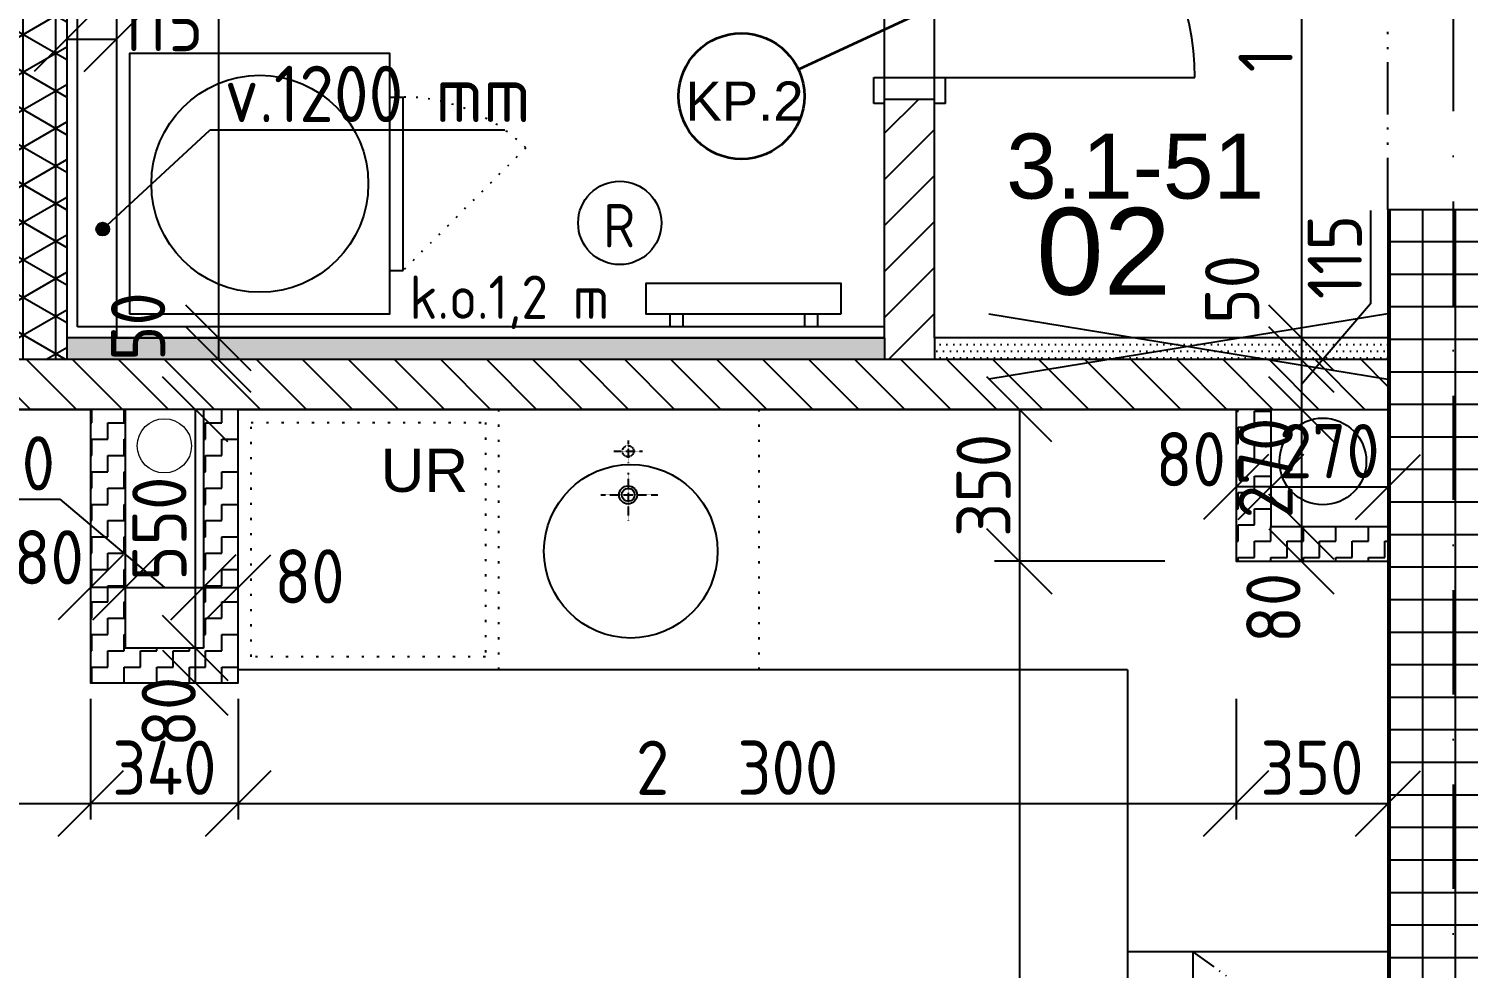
# Model space of a CAD drawing. Extents: x 4511820 to 5180432, y -1526536 to -944957.
# Drawn here: x 5024188 to 5027506, y -1166047 to -1163882 of the extents above; entities that cross this region are included whole.
import ezdxf

# ---------------------------------------------------------------- set-up
doc = ezdxf.new("R2010")
doc.units = 0
doc.header["$MEASUREMENT"] = 0
for name, pattern in [('ACAD_ISO07W100', [3.5, 0.5, -3]), ('ACAD_ISO12W100', [22, 12, -3, 0.5, -3, 0.5, -3]), ('BODKOCIARKOVANA_3', [5.6, 3, -1.3, 0, -1.3]), ('DASHED', [0.75, 0.5, -0.25])]:
    doc.linetypes.add(name, pattern=pattern)
doc.layers.get('0').update_dxf_attribs({"linetype": 'CONTINUOUS'})
doc.layers.get('Defpoints').update_dxf_attribs({"color": 61, "linetype": 'CONTINUOUS'})
for name, color, linetype in [('DVERE', 45, 'CONTINUOUS'), ('KÓTY', 4, 'CONTINUOUS'), ('MÚRY', 1, 'CONTINUOUS'), ('osi', 253, 'CONTINUOUS'), ('Plochy', 41, 'CONTINUOUS'), ('POPIS', 7, 'CONTINUOUS'), ('TENKÁ', 7, 'CONTINUOUS'), ('Z-Kúrenie', 101, 'CONTINUOUS'), ('ZARIADENIE1', 145, 'CONTINUOUS'), ('zz-vetr', 52, 'CONTINUOUS'), ('ŠRAFY', 82, 'CONTINUOUS')]:
    doc.layers.add(name, color=color, linetype=linetype)
doc.layers.add('preklady', color=74, linetype='CONTINUOUS', lineweight=35)
doc.layers.add('zz-kanal-splaskova', color=37, linetype='CONTINUOUS', lineweight=18)
doc.styles.add('ARIAL', font='arial.ttf')
doc.styles.add('STYLE1', font='isocp.shx')
doc.dimstyles.new('STANDARD-50', dxfattribs={"dimtxt": 125, "dimasz": 150, "dimexe": 10, "dimexo": 200, "dimgap": 20, "dimtad": 1, "dimdsep": 46, "dimlunit": 6, "dimtxsty": 'STYLE1', "dimblk1": 'OBLIQUE', "dimblk2": 'OBLIQUE', "dimsah": 1, "dimcen": 2.5, "dimse1": 1, "dimse2": 1, "dimadec": 0, "dimazin": 0, "dimtfac": 1, "dimtmove": 1, "dimatfit": 3, "dimldrblk": 'OBLIQUE', "dimfxl": 1, "dimtolj": 1, "dimtzin": 0, "dimarcsym": 0})

# ---------------------------------------------------------------- blocks, each defined once
blk = doc.blocks.new('pračka')
at = {"layer": 'ZARIADENIE1', "color": 8, "linetype": 'ACAD_ISO07W100', "ltscale": 8}
blk.add_line((4536136.9, -1117296.3), (4536419.7, -1117579.2), dxfattribs=at)
at = {"layer": 'ZARIADENIE1', "color": 8}
for p, q in [((4536419.7, -1117579.2), (4536019.7, -1117579.2)), ((4536019.7, -1117609.2), (4536019.7, -1117579.2)), ((4536419.7, -1117609.2), (4536419.7, -1117579.2))]:
    blk.add_line(p, q, dxfattribs=at)
blk.add_lwpolyline([(4536519.7, -1118209.2), (4536519.7, -1117609.2), (4535919.7, -1117609.2), (4535919.7, -1118209.2)], close=True, dxfattribs=at)
blk.add_circle((4536219.7, -1117909.2), 250, dxfattribs=at)
at = {"layer": 'ZARIADENIE1', "color": 8, "linetype": 'ACAD_ISO07W100', "ltscale": 8}
blk.add_arc((4536419.7, -1117579.2), 400, 135, 180, dxfattribs=at)
blk = doc.blocks.new('_OBLIQUE')
at = {"color": 0, "linetype": 'ByBlock'}
blk.add_line((-0.5, -0.5), (0.5, 0.5), dxfattribs=at)
blk = doc.blocks.new('*D18944')
at = {"layer": 'Defpoints', "color": 0}
for p in [(5024331, -1165389.2), (5024671, -1165389.2), (5024331, -1165667.5)]:
    blk.add_point(p, dxfattribs=at)
at = {"layer": 'KÓTY', "color": 0, "lineweight": -2}
blk.add_line((5024671, -1165667.5), (5024331, -1165667.5), dxfattribs=at)
at = {"layer": 'KÓTY', "color": 0, "linetype": 'ByBlock', "lineweight": -2, "xscale": 150, "yscale": 150, "zscale": 150, "rotation": 180}
blk.add_blockref('_OBLIQUE', (5024331, -1165667.5), dxfattribs=at)
at = {"layer": 'KÓTY', "color": 0, "linetype": 'ByBlock', "lineweight": -2, "xscale": 150, "yscale": 150, "zscale": 150}
blk.add_blockref('_OBLIQUE', (5024671, -1165667.5), dxfattribs=at)
at = {"layer": 'KÓTY', "color": 0, "insert": (5024501, -1165585), "char_height": 125, "attachment_point": 5, "style": 'STYLE1'}
blk.add_mtext('\\A1;340', dxfattribs=at)
blk = doc.blocks.new('*D18945')
at = {"layer": 'Defpoints', "color": 0}
for p in [(5024671, -1164759.2), (5026971, -1164759.2), (5026971, -1165667.5)]:
    blk.add_point(p, dxfattribs=at)
at = {"layer": 'KÓTY', "color": 0, "lineweight": -2}
blk.add_line((5024671, -1165667.5), (5026971, -1165667.5), dxfattribs=at)
at = {"layer": 'KÓTY', "color": 0, "linetype": 'ByBlock', "lineweight": -2, "xscale": 150, "yscale": 150, "zscale": 150, "rotation": 180}
blk.add_blockref('_OBLIQUE', (5024671, -1165667.5), dxfattribs=at)
at = {"layer": 'KÓTY', "color": 0, "linetype": 'ByBlock', "lineweight": -2, "xscale": 150, "yscale": 150, "zscale": 150}
blk.add_blockref('_OBLIQUE', (5026971, -1165667.5), dxfattribs=at)
at = {"layer": 'KÓTY', "color": 0, "insert": (5025821, -1165585), "char_height": 125, "attachment_point": 5, "style": 'STYLE1'}
blk.add_mtext('\\A1;2ﾠ300', dxfattribs=at)
blk = doc.blocks.new('*D18946')
at = {"layer": 'Defpoints', "color": 0}
for p in [(5022101, -1164759.2), (5024331, -1164759.2), (5024331, -1165667.5)]:
    blk.add_point(p, dxfattribs=at)
at = {"layer": 'KÓTY', "color": 0, "lineweight": -2}
blk.add_line((5022101, -1165667.5), (5024331, -1165667.5), dxfattribs=at)
at = {"layer": 'KÓTY', "color": 0, "linetype": 'ByBlock', "lineweight": -2, "xscale": 150, "yscale": 150, "zscale": 150, "rotation": 180}
blk.add_blockref('_OBLIQUE', (5022101, -1165667.5), dxfattribs=at)
at = {"layer": 'KÓTY', "color": 0, "linetype": 'ByBlock', "lineweight": -2, "xscale": 150, "yscale": 150, "zscale": 150}
blk.add_blockref('_OBLIQUE', (5024331, -1165667.5), dxfattribs=at)
at = {"layer": 'KÓTY', "color": 0, "insert": (5023039, -1165577.5), "char_height": 125, "attachment_point": 5, "style": 'STYLE1'}
blk.add_mtext('\\A1;2ﾠ230', dxfattribs=at)
blk = doc.blocks.new('*D18988')
at = {"layer": 'Defpoints', "color": 0}
for p in [(5024676, -1162344.2), (5024625.5, -1164594.2), (5024625.5, -1164594.2)]:
    blk.add_point(p, dxfattribs=at)
at = {"layer": 'KÓTY', "color": 0, "lineweight": -2}
blk.add_line((5024625.5, -1162344.2), (5024625.5, -1164594.2), dxfattribs=at)
at = {"layer": 'KÓTY', "color": 0, "linetype": 'ByBlock', "lineweight": -2, "xscale": 150, "yscale": 150, "zscale": 150}
for p, rotation in [((5024625.5, -1162344.2), 90), ((5024625.5, -1164594.2), 270)]:
    blk.add_blockref('_OBLIQUE', p, dxfattribs=dict(at, rotation=rotation))
at = {"layer": 'KÓTY', "color": 0, "insert": (5024543, -1163469.2), "char_height": 125, "attachment_point": 5, "rotation": 90, "style": 'STYLE1'}
blk.add_mtext('\\A1;2ﾠ250', dxfattribs=at)
blk = doc.blocks.new('*D18989')
at = {"layer": 'Defpoints', "color": 0}
for p in [(5024625.5, -1164594.2), (5024625.5, -1164644.2), (5024625.5, -1164644.2)]:
    blk.add_point(p, dxfattribs=at)
at = {"layer": 'KÓTY', "color": 0, "lineweight": -2}
blk.add_line((5024625.5, -1164594.2), (5024625.5, -1164644.2), dxfattribs=at)
at = {"layer": 'KÓTY', "color": 0, "linetype": 'ByBlock', "lineweight": -2, "xscale": 150, "yscale": 150, "zscale": 150}
for p, rotation in [((5024625.5, -1164594.2), 90), ((5024625.5, -1164644.2), 270)]:
    blk.add_blockref('_OBLIQUE', p, dxfattribs=dict(at, rotation=rotation))
at = {"layer": 'KÓTY', "color": 0, "insert": (5024440.5, -1164568.4), "char_height": 125, "attachment_point": 5, "rotation": 90, "style": 'STYLE1'}
blk.add_mtext('\\A1;50', dxfattribs=at)
blk = doc.blocks.new('*D18991')
at = {"layer": 'Defpoints', "color": 0}
for p in [(5024331, -1164759.2), (5023665, -1165389.2), (5024331, -1165389.2)]:
    blk.add_point(p, dxfattribs=at)
at = {"layer": 'KÓTY', "color": 0, "lineweight": -2}
blk.add_line((5023665, -1164759.2), (5023665, -1165389.2), dxfattribs=at)
at = {"layer": 'KÓTY', "color": 0, "linetype": 'ByBlock', "lineweight": -2, "xscale": 150, "yscale": 150, "zscale": 150}
for p, rotation in [((5023665, -1164759.2), 90), ((5023665, -1165389.2), 270)]:
    blk.add_blockref('_OBLIQUE', p, dxfattribs=dict(at, rotation=rotation))
at = {"layer": 'KÓTY', "color": 0, "insert": (5023582.5, -1165074.2), "char_height": 125, "attachment_point": 5, "rotation": 90, "style": 'STYLE1'}
blk.add_mtext('\\A1;630', dxfattribs=at)
blk = doc.blocks.new('*D18992')
at = {"layer": 'Defpoints', "color": 0}
for p in [(5024331, -1165389.2), (5023665, -1169034.2), (5024246, -1169034.2)]:
    blk.add_point(p, dxfattribs=at)
at = {"layer": 'KÓTY', "color": 0, "lineweight": -2}
blk.add_line((5023665, -1165389.2), (5023665, -1169034.2), dxfattribs=at)
at = {"layer": 'KÓTY', "color": 0, "linetype": 'ByBlock', "lineweight": -2, "xscale": 150, "yscale": 150, "zscale": 150}
for p, rotation in [((5023665, -1165389.2), 90), ((5023665, -1169034.2), 270)]:
    blk.add_blockref('_OBLIQUE', p, dxfattribs=dict(at, rotation=rotation))
at = {"layer": 'KÓTY', "color": 0, "insert": (5023561.5, -1167435), "char_height": 125, "attachment_point": 5, "rotation": 90, "style": 'STYLE1'}
blk.add_mtext('\\A1;3ﾠ645', dxfattribs=at)
blk = doc.blocks.new('*D18994')
at = {"layer": 'Defpoints', "color": 0}
for p in [(5024411, -1164759.2), (5024591, -1164759.2), (5024591, -1165169.5)]:
    blk.add_point(p, dxfattribs=at)
at = {"layer": 'KÓTY', "color": 0, "lineweight": -2}
for p, q in [((5024019.9, -1164966), (5024260, -1164966)), ((5024260, -1164966), (5024501, -1165169.5)), ((5024411, -1165169.5), (5024591, -1165169.5))]:
    blk.add_line(p, q, dxfattribs=at)
at = {"layer": 'KÓTY', "color": 0, "linetype": 'ByBlock', "lineweight": -2, "xscale": 150, "yscale": 150, "zscale": 150, "rotation": 180}
blk.add_blockref('_OBLIQUE', (5024411, -1165169.5), dxfattribs=at)
at = {"layer": 'KÓTY', "color": 0, "linetype": 'ByBlock', "lineweight": -2, "xscale": 150, "yscale": 150, "zscale": 150}
blk.add_blockref('_OBLIQUE', (5024591, -1165169.5), dxfattribs=at)
at = {"layer": 'KÓTY', "color": 0, "insert": (5024140, -1164883.5), "char_height": 125, "attachment_point": 5, "style": 'STYLE1'}
blk.add_mtext('\\A1;180', dxfattribs=at)
blk = doc.blocks.new('*D18995')
at = {"layer": 'Defpoints', "color": 0}
for p in [(5024331, -1165169.5), (5024331, -1165169.5), (5024411, -1165169.5)]:
    blk.add_point(p, dxfattribs=at)
at = {"layer": 'KÓTY', "color": 0, "lineweight": -2}
blk.add_line((5024411, -1165169.5), (5024331, -1165169.5), dxfattribs=at)
at = {"layer": 'KÓTY', "color": 0, "linetype": 'ByBlock', "lineweight": -2, "xscale": 150, "yscale": 150, "zscale": 150, "rotation": 180}
blk.add_blockref('_OBLIQUE', (5024331, -1165169.5), dxfattribs=at)
at = {"layer": 'KÓTY', "color": 0, "linetype": 'ByBlock', "lineweight": -2, "xscale": 150, "yscale": 150, "zscale": 150}
blk.add_blockref('_OBLIQUE', (5024411, -1165169.5), dxfattribs=at)
at = {"layer": 'KÓTY', "color": 0, "insert": (5024234.5, -1165100), "char_height": 125, "attachment_point": 5, "style": 'STYLE1'}
blk.add_mtext('\\A1;80', dxfattribs=at)
blk = doc.blocks.new('*D18996')
at = {"layer": 'Defpoints', "color": 0}
for p in [(5024591, -1165169.5), (5024671, -1165169.5), (5024671, -1165169.5)]:
    blk.add_point(p, dxfattribs=at)
at = {"layer": 'KÓTY', "color": 0, "lineweight": -2}
blk.add_line((5024591, -1165169.5), (5024671, -1165169.5), dxfattribs=at)
at = {"layer": 'KÓTY', "color": 0, "linetype": 'ByBlock', "lineweight": -2, "xscale": 150, "yscale": 150, "zscale": 150, "rotation": 180}
blk.add_blockref('_OBLIQUE', (5024591, -1165169.5), dxfattribs=at)
at = {"layer": 'KÓTY', "color": 0, "linetype": 'ByBlock', "lineweight": -2, "xscale": 150, "yscale": 150, "zscale": 150}
blk.add_blockref('_OBLIQUE', (5024671, -1165169.5), dxfattribs=at)
at = {"layer": 'KÓTY', "color": 0, "insert": (5024835.5, -1165144), "char_height": 125, "attachment_point": 5, "style": 'STYLE1'}
blk.add_mtext('\\A1;80', dxfattribs=at)
blk = doc.blocks.new('*D18997')
at = {"layer": 'Defpoints', "color": 0}
for p in [(5024591, -1164759.2), (5024572, -1165309.2), (5024591, -1165309.2)]:
    blk.add_point(p, dxfattribs=at)
at = {"layer": 'KÓTY', "color": 0, "lineweight": -2}
blk.add_line((5024572, -1164759.2), (5024572, -1165309.2), dxfattribs=at)
at = {"layer": 'KÓTY', "color": 0, "linetype": 'ByBlock', "lineweight": -2, "xscale": 150, "yscale": 150, "zscale": 150}
for p, rotation in [((5024572, -1164759.2), 90), ((5024572, -1165309.2), 270)]:
    blk.add_blockref('_OBLIQUE', p, dxfattribs=dict(at, rotation=rotation))
at = {"layer": 'KÓTY', "color": 0, "insert": (5024489.5, -1165034.2), "char_height": 125, "attachment_point": 5, "rotation": 90, "style": 'STYLE1'}
blk.add_mtext('\\A1;550', dxfattribs=at)
blk = doc.blocks.new('*D18998')
at = {"layer": 'Defpoints', "color": 0}
for p in [(5024572, -1165309.2), (5024572, -1165389.2), (5024572, -1165389.2)]:
    blk.add_point(p, dxfattribs=at)
at = {"layer": 'KÓTY', "color": 0, "lineweight": -2}
blk.add_line((5024572, -1165309.2), (5024572, -1165389.2), dxfattribs=at)
at = {"layer": 'KÓTY', "color": 0, "linetype": 'ByBlock', "lineweight": -2, "xscale": 150, "yscale": 150, "zscale": 150}
for p, rotation in [((5024572, -1165309.2), 90), ((5024572, -1165389.2), 270)]:
    blk.add_blockref('_OBLIQUE', p, dxfattribs=dict(at, rotation=rotation))
at = {"layer": 'KÓTY', "color": 0, "insert": (5024511, -1165456), "char_height": 125, "attachment_point": 5, "rotation": 90, "style": 'STYLE1'}
blk.add_mtext('\\A1;80', dxfattribs=at)
blk = doc.blocks.new('*D19010')
at = {"layer": 'Defpoints', "color": 0}
for p in [(5027121.5, -1162914.2), (5027121.5, -1164594.2), (5027121.5, -1164594.2)]:
    blk.add_point(p, dxfattribs=at)
at = {"layer": 'KÓTY', "color": 0, "lineweight": -2}
blk.add_line((5027121.5, -1162914.2), (5027121.5, -1164594.2), dxfattribs=at)
at = {"layer": 'KÓTY', "color": 0, "linetype": 'ByBlock', "lineweight": -2, "xscale": 150, "yscale": 150, "zscale": 150}
for p, rotation in [((5027121.5, -1162914.2), 90), ((5027121.5, -1164594.2), 270)]:
    blk.add_blockref('_OBLIQUE', p, dxfattribs=dict(at, rotation=rotation))
at = {"layer": 'KÓTY', "color": 0, "insert": (5027039, -1163754.2), "char_height": 125, "attachment_point": 5, "rotation": 90, "style": 'STYLE1'}
blk.add_mtext('\\A1;1ﾠ680', dxfattribs=at)
blk = doc.blocks.new('*D19011')
at = {"layer": 'Defpoints', "color": 0}
for p in [(5027121.5, -1164594.2), (5027121.5, -1164644.2), (5027121.5, -1164644.2)]:
    blk.add_point(p, dxfattribs=at)
at = {"layer": 'KÓTY', "color": 0, "lineweight": -2}
blk.add_line((5027121.5, -1164594.2), (5027121.5, -1164644.2), dxfattribs=at)
at = {"layer": 'KÓTY', "color": 0, "linetype": 'ByBlock', "lineweight": -2, "xscale": 150, "yscale": 150, "zscale": 150}
for p, rotation in [((5027121.5, -1164594.2), 90), ((5027121.5, -1164644.2), 270)]:
    blk.add_blockref('_OBLIQUE', p, dxfattribs=dict(at, rotation=rotation))
at = {"layer": 'KÓTY', "color": 0, "insert": (5026962, -1164482.5), "char_height": 125, "attachment_point": 5, "rotation": 90, "style": 'STYLE1'}
blk.add_mtext('\\A1;50', dxfattribs=at)
blk = doc.blocks.new('*D19012')
at = {"layer": 'Defpoints', "color": 0}
for p in [(5027121.5, -1164644.2), (5027121.5, -1164759.2), (5027121.5, -1164759.2)]:
    blk.add_point(p, dxfattribs=at)
at = {"layer": 'KÓTY', "color": 0, "lineweight": -2}
for p, q in [((5027281, -1164300.5), (5027281, -1164515.5)), ((5027281, -1164515.5), (5027121.5, -1164701.7)), ((5027121.5, -1164644.2), (5027121.5, -1164759.2))]:
    blk.add_line(p, q, dxfattribs=at)
at = {"layer": 'KÓTY', "color": 0, "linetype": 'ByBlock', "lineweight": -2, "xscale": 150, "yscale": 150, "zscale": 150}
for p, rotation in [((5027121.5, -1164644.2), 90), ((5027121.5, -1164759.2), 270)]:
    blk.add_blockref('_OBLIQUE', p, dxfattribs=dict(at, rotation=rotation))
at = {"layer": 'KÓTY', "color": 0, "insert": (5027198.5, -1164408), "char_height": 125, "attachment_point": 5, "rotation": 90, "style": 'STYLE1'}
blk.add_mtext('\\A1;115', dxfattribs=at)
blk = doc.blocks.new('*D19053')
at = {"layer": 'Defpoints', "color": 0}
for p in [(5024276, -1163905.7), (5024391, -1163905.7), (5024391, -1163905.7)]:
    blk.add_point(p, dxfattribs=at)
at = {"layer": 'KÓTY', "color": 0, "lineweight": -2}
blk.add_line((5024276, -1163905.7), (5024391, -1163905.7), dxfattribs=at)
at = {"layer": 'KÓTY', "color": 0, "linetype": 'ByBlock', "lineweight": -2, "xscale": 150, "yscale": 150, "zscale": 150, "rotation": 180}
blk.add_blockref('_OBLIQUE', (5024276, -1163905.7), dxfattribs=at)
at = {"layer": 'KÓTY', "color": 0, "linetype": 'ByBlock', "lineweight": -2, "xscale": 150, "yscale": 150, "zscale": 150}
blk.add_blockref('_OBLIQUE', (5024391, -1163905.7), dxfattribs=at)
at = {"layer": 'KÓTY', "color": 0, "insert": (5024493.5, -1163871), "char_height": 125, "attachment_point": 5, "style": 'STYLE1'}
blk.add_mtext('\\A1;115', dxfattribs=at)
blk = doc.blocks.new('*D24077')
at = {"layer": 'Defpoints', "color": 0}
for p in [(5026971, -1165109.2), (5027321, -1165109.2), (5027321, -1165667.5)]:
    blk.add_point(p, dxfattribs=at)
at = {"layer": 'KÓTY', "color": 0, "lineweight": -2}
blk.add_line((5026971, -1165667.5), (5027321, -1165667.5), dxfattribs=at)
at = {"layer": 'KÓTY', "color": 0, "linetype": 'ByBlock', "lineweight": -2, "xscale": 150, "yscale": 150, "zscale": 150, "rotation": 180}
blk.add_blockref('_OBLIQUE', (5026971, -1165667.5), dxfattribs=at)
at = {"layer": 'KÓTY', "color": 0, "linetype": 'ByBlock', "lineweight": -2, "xscale": 150, "yscale": 150, "zscale": 150}
blk.add_blockref('_OBLIQUE', (5027321, -1165667.5), dxfattribs=at)
at = {"layer": 'KÓTY', "color": 0, "insert": (5027146, -1165585), "char_height": 125, "attachment_point": 5, "style": 'STYLE1'}
blk.add_mtext('\\A1;350', dxfattribs=at)
blk = doc.blocks.new('*D24078')
at = {"layer": 'Defpoints', "color": 0}
for p in [(5026971, -1164759.2), (5026471.5, -1165109.2), (5026971, -1165109.2)]:
    blk.add_point(p, dxfattribs=at)
at = {"layer": 'KÓTY', "color": 0, "lineweight": -2}
blk.add_line((5026471.5, -1164759.2), (5026471.5, -1165109.2), dxfattribs=at)
at = {"layer": 'KÓTY', "color": 0, "linetype": 'ByBlock', "lineweight": -2, "xscale": 150, "yscale": 150, "zscale": 150}
for p, rotation in [((5026471.5, -1164759.2), 90), ((5026471.5, -1165109.2), 270)]:
    blk.add_blockref('_OBLIQUE', p, dxfattribs=dict(at, rotation=rotation))
at = {"layer": 'KÓTY', "color": 0, "insert": (5026389, -1164934.2), "char_height": 125, "attachment_point": 5, "rotation": 90, "style": 'STYLE1'}
blk.add_mtext('\\A1;350', dxfattribs=at)
blk = doc.blocks.new('*D24079')
at = {"layer": 'Defpoints', "color": 0}
for p in [(5026971, -1165109.2), (5026471.5, -1169034.2), (5026971, -1169034.2)]:
    blk.add_point(p, dxfattribs=at)
at = {"layer": 'KÓTY', "color": 0, "lineweight": -2}
blk.add_line((5026471.5, -1165109.2), (5026471.5, -1169034.2), dxfattribs=at)
at = {"layer": 'KÓTY', "color": 0, "linetype": 'ByBlock', "lineweight": -2, "xscale": 150, "yscale": 150, "zscale": 150}
for p, rotation in [((5026471.5, -1165109.2), 90), ((5026471.5, -1169034.2), 270)]:
    blk.add_blockref('_OBLIQUE', p, dxfattribs=dict(at, rotation=rotation))
at = {"layer": 'KÓTY', "color": 0, "insert": (5026389, -1167071.7), "char_height": 125, "attachment_point": 5, "rotation": 90, "style": 'STYLE1'}
blk.add_mtext('\\A1;3ﾠ925', dxfattribs=at)
blk = doc.blocks.new('*D24080')
at = {"layer": 'Defpoints', "color": 0}
for p in [(5027121.5, -1164759.2), (5027121.5, -1165029.2), (5027121.5, -1165029.2)]:
    blk.add_point(p, dxfattribs=at)
at = {"layer": 'KÓTY', "color": 0, "lineweight": -2}
blk.add_line((5027121.5, -1164759.2), (5027121.5, -1165029.2), dxfattribs=at)
at = {"layer": 'KÓTY', "color": 0, "linetype": 'ByBlock', "lineweight": -2, "xscale": 150, "yscale": 150, "zscale": 150}
for p, rotation in [((5027121.5, -1164759.2), 90), ((5027121.5, -1165029.2), 270)]:
    blk.add_blockref('_OBLIQUE', p, dxfattribs=dict(at, rotation=rotation))
at = {"layer": 'KÓTY', "color": 0, "insert": (5027039, -1164894.2), "char_height": 125, "attachment_point": 5, "rotation": 90, "style": 'STYLE1'}
blk.add_mtext('\\A1;270', dxfattribs=at)
blk = doc.blocks.new('*D24081')
at = {"layer": 'Defpoints', "color": 0}
for p in [(5027121.5, -1165029.2), (5027121.5, -1165109.2), (5027146, -1165109.2)]:
    blk.add_point(p, dxfattribs=at)
at = {"layer": 'KÓTY', "color": 0, "lineweight": -2}
blk.add_line((5027121.5, -1165029.2), (5027121.5, -1165109.2), dxfattribs=at)
at = {"layer": 'KÓTY', "color": 0, "linetype": 'ByBlock', "lineweight": -2, "xscale": 150, "yscale": 150, "zscale": 150}
for p, rotation in [((5027121.5, -1165029.2), 90), ((5027121.5, -1165109.2), 270)]:
    blk.add_blockref('_OBLIQUE', p, dxfattribs=dict(at, rotation=rotation))
at = {"layer": 'KÓTY', "color": 0, "insert": (5027057, -1165216.5), "char_height": 125, "attachment_point": 5, "rotation": 90, "style": 'STYLE1'}
blk.add_mtext('\\A1;80', dxfattribs=at)
blk = doc.blocks.new('*D24082')
at = {"layer": 'Defpoints', "color": 0}
for p in [(5027321, -1164937.8), (5027051, -1165029.2), (5027321, -1165029.2)]:
    blk.add_point(p, dxfattribs=at)
at = {"layer": 'KÓTY', "color": 0, "lineweight": -2}
blk.add_line((5027051, -1164937.8), (5027321, -1164937.8), dxfattribs=at)
at = {"layer": 'KÓTY', "color": 0, "linetype": 'ByBlock', "lineweight": -2, "xscale": 150, "yscale": 150, "zscale": 150, "rotation": 180}
blk.add_blockref('_OBLIQUE', (5027051, -1164937.8), dxfattribs=at)
at = {"layer": 'KÓTY', "color": 0, "linetype": 'ByBlock', "lineweight": -2, "xscale": 150, "yscale": 150, "zscale": 150}
blk.add_blockref('_OBLIQUE', (5027321, -1164937.8), dxfattribs=at)
at = {"layer": 'KÓTY', "color": 0, "insert": (5027186, -1164855.3), "char_height": 125, "attachment_point": 5, "style": 'STYLE1'}
blk.add_mtext('\\A1;270', dxfattribs=at)
blk = doc.blocks.new('*D24083')
at = {"layer": 'Defpoints', "color": 0}
for p in [(5026971, -1164937.756565), (5026971, -1164937.756565), (5027051, -1164937.756565)]:
    blk.add_point(p, dxfattribs=at)
at = {"layer": 'KÓTY', "color": 0, "lineweight": -2}
blk.add_line((5027051, -1164937.756565), (5026971, -1164937.756565), dxfattribs=at)
at = {"layer": 'KÓTY', "color": 0, "linetype": 'ByBlock', "lineweight": -2, "xscale": 150, "yscale": 150, "zscale": 150, "rotation": 180}
blk.add_blockref('_OBLIQUE', (5026971, -1164937.756565), dxfattribs=at)
at = {"layer": 'KÓTY', "color": 0, "linetype": 'ByBlock', "lineweight": -2, "xscale": 150, "yscale": 150, "zscale": 150}
blk.add_blockref('_OBLIQUE', (5027051, -1164937.756565), dxfattribs=at)
at = {"layer": 'KÓTY', "color": 0, "insert": (5026866.5, -1164874), "char_height": 125, "attachment_point": 5, "style": 'STYLE1'}
blk.add_mtext('\\A1;80', dxfattribs=at)

msp = doc.modelspace()

# ---------------------------------------------------------------- hatches: boundary and pattern name
at = {"layer": 'KÓTY'}
h = msp.add_hatch(color=256, dxfattribs=at)
h.dxf.hatch_style = 1
h.paths.add_polyline_path([(5024359, -1164358.672, -0.65381715), (5024347.978, -1164333.498, -1.52947961)])
at = {"layer": 'ŠRAFY', "ltscale": 0.25}
h = msp.add_hatch(dxfattribs=at)
h.set_pattern_fill('NET3', color=256, scale=600, angle=90)
h.set_pattern_definition([(90, (468750.5, 1e-26), (-75, 5e-15), []), (150, (468750.5, 1e-26), (-37.5, -64.9519053), []), (210, (468750.5, 1e-26), (37.5, -64.9519053), [])])
h.paths.add_polyline_path([(5024101, -1164619.191), (5024101, -1164644.191), (5024276, -1164644.191), (5024276, -1164594.191), (5024276, -1164569.191), (5024276, -1162369.191), (5024276, -1162344.191), (5024276, -1162229.191), (5024276, -1161279.191), (5024101, -1161279.191), (5024101, -1162279.191), (5024101, -1162394.191), (5024101, -1162419.191)])
h = msp.add_hatch(dxfattribs=at)
h.set_pattern_fill('ANSI31', color=256, scale=600, style=0)
h.set_pattern_definition([(45, (515270.5, 303822), (-53.0330086, 53.0330086), [])])
h.paths.add_polyline_path([(5026161, -1164594.191), (5026161, -1164644.191), (5026276, -1164644.191), (5026276, -1164594.191), (5026276, -1164054.191), (5026276, -1164044.191), (5026161, -1164044.191), (5026161, -1164054.191), (5026161, -1164569.191)])
h = msp.add_hatch(dxfattribs=at)
h.set_pattern_fill('ANSI37', color=256, scale=600, angle=45)
h.set_pattern_definition([(90, (-3307273.674, 668852.734), (-75, 1e-14), []), (180, (-3307273.674, 668852.734), (-1e-14, -75), [])])
h.paths.add_polyline_path([(5027621, -1167799.191), (5027621, -1164414.191), (5027621, -1164299.191), (5027321, -1164299.191), (5027321, -1164594.191), (5027321, -1164644.191), (5027321, -1164759.191), (5027321, -1166009.191), (5027321, -1166259.191), (5027321, -1166359.191), (5027321, -1166609.191), (5027321, -1167799.191)])
at = {"layer": 'ŠRAFY'}
h = msp.add_hatch(dxfattribs=at)
h.set_pattern_fill('DOTS', color=256, scale=250)
h.paths.add_polyline_path([(5024276, -1164644.191), (5026161, -1164644.191), (5026161, -1164594.191), (5024276, -1164594.191)])
h = msp.add_hatch(dxfattribs=at)
h.set_pattern_fill('DOTS', color=256, scale=250)
h.paths.add_polyline_path([(5027321, -1164644.191), (5027321, -1164594.191), (5026276, -1164594.191), (5026276, -1164644.191)])
at = {"layer": 'ŠRAFY', "ltscale": 0.25}
h = msp.add_hatch(dxfattribs=at)
h.set_pattern_fill('ANSI31', color=256, scale=600, angle=90, style=0)
h.set_pattern_definition([(135, (-2976355.03, 198812.926), (-53.0330086, -53.0330086), [])])
h.paths.add_polyline_path([(5024331, -1164759.191), (5024411, -1164759.191), (5024591, -1164759.191), (5024671, -1164759.191), (5025271, -1164759.191), (5025871, -1164759.191), (5027321, -1164759.191), (5027321, -1164644.191), (5026276, -1164644.191), (5026161, -1164644.191), (5024276, -1164644.191), (5024101, -1164644.191), (5022216, -1164644.191), (5022101, -1164644.191), (5022101, -1164759.191)])
h = msp.add_hatch(dxfattribs=at)
h.set_pattern_fill('ZIGZAG', color=256, scale=300, style=0)
h.set_pattern_definition([(0, (-68841.5, 303822), (37.5, 37.5), [37.5, -37.5]), (90, (-68804, 303822), (-37.5, 37.5), [37.5, -37.5])])
h.paths.add_polyline_path([(5024671, -1164759.191), (5024591, -1164759.191), (5024591, -1165309.191), (5024411, -1165309.191), (5024411, -1164759.191), (5024331, -1164759.191), (5024331, -1165389.191), (5024499.5, -1165389.191), (5024671, -1165389.191), (5024671, -1165359.191)])
h = msp.add_hatch(dxfattribs=at)
h.set_pattern_fill('ZIGZAG', color=256, scale=300, style=0)
h.set_pattern_definition([(0, (-82061.5, 301787), (37.5, 37.5), [37.5, -37.5]), (90, (-82024, 301787), (-37.5, 37.5), [37.5, -37.5])])
h.paths.add_polyline_path([(5026971, -1164759.191), (5026971, -1165109.191), (5027321, -1165109.191), (5027321, -1165029.191), (5027051, -1165029.191), (5027051, -1164759.191)])

# ---------------------------------------------------------------- linework, layer by layer
at = {"layer": 'DVERE', "ltscale": 0.25}
for p, q in [((5026161, -1163994.191), (5026161, -1163394.191)), ((5026276, -1163994.191), (5026276, -1163394.191)), ((5026136, -1163994.191), (5026301, -1163994.191)), ((5026136, -1164054.191), (5026136, -1163994.191)), ((5026161, -1163994.191), (5026306, -1163994.191)), ((5026276, -1163994.191), (5026876, -1163994.191)), ((5026301, -1164054.191), (5026301, -1163994.191)), ((5026161, -1164054.191), (5026136, -1164054.191)), ((5026301, -1164054.191), (5026276, -1164054.191))]:
    msp.add_line(p, q, dxfattribs=at)
msp.add_arc((5026276, -1163994.191), 600, 0, 90, dxfattribs=at)
at = {"layer": 'KÓTY'}
for p, q in [((5024359, -1164343.672), (5024606, -1164115.672)), ((5025285.5, -1164115.672), (5024606, -1164115.672)), ((5026806.5, -1165109.191), (5026414, -1165109.191)), ((5024331, -1165426.191), (5024331, -1165704.5)), ((5024671, -1165426.191), (5024671, -1165704.5)), ((5026971, -1165426.191), (5026971, -1165704.5))]:
    msp.add_line(p, q, dxfattribs=at)
msp.add_circle((5024359, -1164343.672), 15, dxfattribs=at)
at = {"layer": 'MÚRY', "ltscale": 0.25}
for p, q in [((5024276, -1162344.191), (5024276, -1164594.191)), ((5026161, -1164594.191), (5026161, -1164044.191)), ((5026161, -1164044.191), (5026276, -1164044.191)), ((5026276, -1164594.191), (5026276, -1164044.191)), ((5026161, -1164594.191), (5024276, -1164594.191)), ((5027321, -1164594.191), (5026276, -1164594.191)), ((5024331, -1164759.191), (5022101, -1164759.191)), ((5026971, -1164759.191), (5024671, -1164759.191))]:
    msp.add_line(p, q, dxfattribs=at)
at = {"layer": 'MÚRY'}
for p, q in [((5027321, -1164299.191), (5027321, -1164594.191)), ((5027621, -1164299.191), (5027321, -1164299.191)), ((5024331, -1164759.191), (5024331, -1165389.191)), ((5024591, -1164759.191), (5024411, -1164759.191)), ((5024411, -1164759.191), (5024411, -1165309.191)), ((5024591, -1164759.191), (5024591, -1165309.191)), ((5024671, -1165389.191), (5024671, -1164759.191)), ((5026971, -1164759.191), (5026971, -1165109.191)), ((5027051, -1164759.191), (5027051, -1165029.191)), ((5027051, -1164759.191), (5027321, -1164759.191)), ((5027321, -1164759.191), (5027321, -1165029.191)), ((5027051, -1165029.191), (5027321, -1165029.191)), ((5026971, -1165109.191), (5027321, -1165109.191)), ((5027321, -1165109.191), (5027321, -1169034.191)), ((5024591, -1165309.191), (5024411, -1165309.191)), ((5024331, -1165389.191), (5024671, -1165389.191))]:
    msp.add_line(p, q, dxfattribs=at)
msp.add_lwpolyline([(5024331, -1165389.191), (5024499.5, -1165389.191)], dxfattribs=at)
msp.add_lwpolyline([(5024331, -1165389.191), (5024499.5, -1165389.191)], dxfattribs=at)
at = {"layer": 'osi', "linetype": 'BODKOCIARKOVANA_3', "ltscale": 80}
msp.add_line((5027471, -1134257), (5027471, -1171774.191), dxfattribs=at)
at = {"layer": 'osi'}
for p, q in [((5026401, -1164539.191), (5027321, -1164689.191)), ((5027321, -1164539.191), (5026401, -1164689.191))]:
    msp.add_line(p, q, dxfattribs=at)
at = {"layer": 'Plochy'}
for points in [[(5026161, -1162344.191), (5024391, -1162344.191), (5024391, -1164594.191), (5026161, -1164594.191)], [(5027321, -1164594.191), (5026276, -1164594.191), (5026276, -1162914.191), (5027621, -1162914.191), (5027621, -1164299.191), (5027321, -1164299.191)], [(5020981, -1164759.191), (5024331, -1164759.191), (5024331, -1165389.191), (5024671, -1165389.191), (5024671, -1164759.191), (5026971, -1164759.191), (5026971, -1165109.191), (5027321, -1165109.191), (5027321, -1169034.191), (5020981, -1169034.191)]]:
    msp.add_lwpolyline(points, close=True, dxfattribs=at)
at = {"layer": 'preklady'}
msp.add_line((5026223, -1163855), (5025962.492, -1163976.077), dxfattribs=at)
at = {"layer": 'preklady', "ltscale": 0.25}
msp.add_circle((5025831, -1164037.191), 145, dxfattribs=at)
at = {"layer": 'TENKÁ', "ltscale": 0.25}
for p, q in [((5024301, -1164569.191), (5024301, -1162369.191)), ((5024391, -1162369.191), (5024391, -1164569.191)), ((5026161, -1164569.191), (5024301, -1164569.191))]:
    msp.add_line(p, q, dxfattribs=at)
at = {"layer": 'TENKÁ', "linetype": 'ACAD_ISO12W100', "ltscale": 10}
msp.add_line((5027321, -1164299.191), (5027321, -1162914.191), dxfattribs=at)
at = {"layer": 'TENKÁ'}
for p, q in [((5024276, -1164594.191), (5024276, -1164644.191)), ((5026161, -1164594.191), (5026161, -1164644.191)), ((5026276, -1164594.191), (5026276, -1164644.191)), ((5027321, -1164594.191), (5027321, -1164759.191)), ((5024276, -1164644.191), (5024101, -1164644.191)), ((5027321, -1164644.191), (5024276, -1164644.191)), ((5024411, -1164759.191), (5024331, -1164759.191)), ((5024671, -1164759.191), (5024591, -1164759.191)), ((5027051, -1164759.191), (5026971, -1164759.191)), ((5027321, -1165029.191), (5027321, -1165109.191))]:
    msp.add_line(p, q, dxfattribs=at)
at = {"layer": 'Z-Kúrenie', "linetype": 'Continuous'}
for p, q in [((5025666, -1164539.191), (5025666, -1164569.191)), ((5025696, -1164539.191), (5025696, -1164569.191)), ((5025976, -1164539.191), (5025976, -1164569.191)), ((5026006, -1164539.191), (5026006, -1164569.191))]:
    msp.add_line(p, q, dxfattribs=at)
msp.add_lwpolyline([(5026061, -1164539.191), (5026061, -1164469.191), (5025611, -1164469.191), (5025611, -1164539.191)], close=True, dxfattribs=at)
msp.add_circle((5025550.578, -1164329.389), 96, dxfattribs=at)
at = {"layer": 'ZARIADENIE1', "color": 8, "linetype": 'ACAD_ISO07W100', "ltscale": 10}
for p, q in [((5025271, -1164759.191), (5025271, -1165359.191)), ((5025871, -1164759.191), (5025871, -1165359.191))]:
    msp.add_line(p, q, dxfattribs=at)
at = {"layer": 'ZARIADENIE1', "color": 8, "linetype": 'DASHED'}
for p, q in [((5025570.027, -1164830.89), (5025570.027, -1164882.924)), ((5025537.164, -1164855.537), (5025602.891, -1164855.537)), ((5025570.027, -1164905.296), (5025570.027, -1165014.841)), ((5025507.039, -1164955.96), (5025638.493, -1164955.96))]:
    msp.add_line(p, q, dxfattribs=at)
at = {"layer": 'ZARIADENIE1', "color": 8, "ltscale": 0.25}
for p, q in [((5026721, -1165359.191), (5024671, -1165359.191)), ((5026721, -1165359.191), (5026721, -1169034.191)), ((5027321, -1166009.191), (5026721, -1166009.191)), ((5027321, -1166009.191), (5026721, -1166009.191))]:
    msp.add_line(p, q, dxfattribs=at)
at = {"layer": 'ZARIADENIE1', "color": 8, "linetype": 'ACAD_ISO12W100', "ltscale": 5}
for q in [(5027221, -1166259.191), (5026871, -1166609.191)]:
    msp.add_line((5026871, -1166009.191), q, dxfattribs=at)
at = {"layer": 'ZARIADENIE1', "color": 8, "linetype": 'ACAD_ISO07W100', "ltscale": 10}
msp.add_lwpolyline([(5024701, -1164789.191), (5025241, -1164789.191), (5025241, -1165329.191), (5024701, -1165329.191)], close=True, dxfattribs=at)
at = {"layer": 'ZARIADENIE1', "color": 8, "linetype": 'DASHED'}
msp.add_circle((5025569.714, -1164855.537), 12.931, dxfattribs=at)
at = {"layer": 'ZARIADENIE1', "color": 8, "ltscale": 0.25}
msp.add_circle((5025575.876, -1165086.104), 200, dxfattribs=at)
at = {"layer": 'ZARIADENIE1', "color": 8, "linetype": 'Continuous'}
for centre, radius in [((5025569.754, -1164956.228), 20.877), ((5025570.027, -1164955.96), 14.781)]:
    msp.add_circle(centre, radius, dxfattribs=at)
at = {"layer": 'zz-kanal-splaskova'}
msp.add_circle((5024501, -1164843.094), 62.5, dxfattribs=at)
at = {"layer": 'zz-vetr'}
msp.add_circle((5027171, -1164879.191), 100, dxfattribs=at)

# ---------------------------------------------------------------- block references
at = {"layer": 'TENKÁ', "rotation": 270}
msp.add_blockref('pračka', (6142630.191, 3371980.556), dxfattribs=at)

# ---------------------------------------------------------------- texts
at = {"layer": 'POPIS', "lineweight": 40, "ltscale": 0.25, "style": 'ARIAL'}
for s, height, p in [('3.1-51', 150, (5026441.269, -1164273.27)), ('02', 200, (5026510.311, -1164494.77))]:
    msp.add_text(s, height=height, dxfattribs=at).set_placement(p)
at = {"layer": 'preklady', "linetype": 'Continuous', "lineweight": 20, "style": 'ARIAL'}
msp.add_text('KP.2', height=90, dxfattribs=at).set_placement((5025701.736, -1164093.448))
at = {"layer": 'TENKÁ', "linetype": 'Continuous', "style": 'STYLE1'}
for s, height, p in [('v.1200 mm', 130, (5024639.372, -1164097.089)), ('k.o.1,2 m', 100, (5025065.665, -1164550.506))]:
    msp.add_text(s, height=height, dxfattribs=at).set_placement(p)
at = {"layer": 'Z-Kúrenie', "linetype": 'Continuous', "style": 'STYLE1'}
msp.add_text('R', height=100, dxfattribs=at).set_placement((5025511.95, -1164385.589))
at = {"layer": 'ZARIADENIE1', "color": 8, "ltscale": 0.25, "style": 'ARIAL'}
msp.add_text('UR', height=100, dxfattribs=at).set_placement((5024999.429, -1164949.299))

# ---------------------------------------------------------------- dimensions: what is measured, and where the dimension line sits
at = {"layer": 'KÓTY'}
for base, p1, p2, picture, middle in [((5024625.5, -1164594.191), (5024676, -1162344.191), (5024625.5, -1164594.191), '*D18988', (5024542.957, -1163469.191)), ((5027121.5, -1164594.191), (5027121.5, -1162914.191), (5027121.5, -1164594.191), '*D19010', (5027038.957, -1163754.191)), ((5024625.5, -1164644.191), (5024625.5, -1164594.191), (5024625.5, -1164644.191), '*D18989', (5024440.5, -1164568.441)), ((5023665, -1165389.191), (5024331, -1164759.191), (5024331, -1165389.191), '*D18991', (5023582.5, -1165074.191)), ((5024572, -1165309.191), (5024591, -1164759.191), (5024591, -1165309.191), '*D18997', (5024489.5, -1165034.191))]:
    dim = msp.add_linear_dim(base=base, p1=p1, p2=p2, angle=90, dimstyle='STANDARD-50', dxfattribs=at)
    dim.commit()
    dim.dimension.update_dxf_attribs({"geometry": picture, "text_midpoint": middle})
for base, p1, p2, picture, middle in [((5024391, -1163905.691), (5024276, -1163905.691), (5024391, -1163905.691), '*D19053', (5024493.5, -1163953.5)), ((5024331, -1165667.5), (5022101, -1164759.191), (5024331, -1164759.191), '*D18946', (5023039, -1165660)), ((5024591, -1165169.5), (5024411, -1164759.191), (5024591, -1164759.191), '*D18994', (5024240, -1164966)), ((5024331, -1165169.5), (5024411, -1165169.5), (5024331, -1165169.5), '*D18995', (5024234.5, -1165182.5)), ((5024671, -1165169.5), (5024591, -1165169.5), (5024671, -1165169.5), '*D18996', (5024835.5, -1165226.5))]:
    dim = msp.add_linear_dim(base=base, p1=p1, p2=p2, dimstyle='STANDARD-50', dxfattribs=at)
    dim.commit()
    dim.dimension.update_dxf_attribs({"geometry": picture, "text_midpoint": middle, "dimtype": 160})
for base, p1, p2, picture, middle in [((5027121.5, -1164759.191), (5027121.5, -1164644.191), (5027121.5, -1164759.191), '*D19012', (5027281, -1164495.5)), ((5027121.5, -1164644.191), (5027121.5, -1164594.191), (5027121.5, -1164644.191), '*D19011', (5027044.5, -1164482.5)), ((5024572, -1165389.191), (5024572, -1165309.191), (5024572, -1165389.191), '*D18998', (5024593.5, -1165456)), ((5023665, -1169034.191), (5024331, -1165389.191), (5024246, -1169034.191), '*D18992', (5023644, -1167435))]:
    dim = msp.add_linear_dim(base=base, p1=p1, p2=p2, angle=90, dimstyle='STANDARD-50', dxfattribs=at)
    dim.commit()
    dim.dimension.update_dxf_attribs({"geometry": picture, "text_midpoint": middle, "dimtype": 160})
for base, p1, p2, picture, middle in [((5026471.5, -1165109.191), (5026971, -1164759.191), (5026971, -1165109.191), '*D24078', (5026389, -1164934.191)), ((5027121.5, -1165029.191), (5027121.5, -1164759.191), (5027121.5, -1165029.191), '*D24080', (5027039, -1164894.191)), ((5026471.5, -1169034.191), (5026971, -1165109.191), (5026971, -1169034.191), '*D24079', (5026388.957, -1167071.691))]:
    dim = msp.add_linear_dim(base=base, p1=p1, p2=p2, angle=90, dimstyle='STANDARD-50', override={"dimtxsty": 'STYLE1', "dimldrblk": 'OBLIQUE'}, dxfattribs=at)
    dim.commit()
    dim.dimension.update_dxf_attribs({"geometry": picture, "text_midpoint": middle})
for base, p1, p2, picture, middle in [((5026971, -1165667.5), (5024671, -1164759.191), (5026971, -1164759.191), '*D18945', (5025821, -1165584.957)), ((5024331, -1165667.5), (5024671, -1165389.191), (5024331, -1165389.191), '*D18944', (5024501, -1165585))]:
    dim = msp.add_linear_dim(base=base, p1=p1, p2=p2, dimstyle='STANDARD-50', dxfattribs=at)
    dim.commit()
    dim.dimension.update_dxf_attribs({"geometry": picture, "text_midpoint": middle})
for base, p1, p2, picture, middle in [((5027321, -1164937.757), (5027051, -1165029.191), (5027321, -1165029.191), '*D24082', (5027186, -1164855.257)), ((5027321, -1165667.5), (5026971, -1165109.191), (5027321, -1165109.191), '*D24077', (5027146, -1165585))]:
    dim = msp.add_linear_dim(base=base, p1=p1, p2=p2, dimstyle='STANDARD-50', override={"dimtxsty": 'STYLE1', "dimldrblk": 'OBLIQUE'}, dxfattribs=at)
    dim.commit()
    dim.dimension.update_dxf_attribs({"geometry": picture, "text_midpoint": middle})
dim = msp.add_linear_dim(base=(5026971, -1164937.757), p1=(5027051, -1164937.757), p2=(5026971, -1164937.757), dimstyle='STANDARD-50', override={"dimtxsty": 'STYLE1', "dimldrblk": 'OBLIQUE'}, dxfattribs=at)
dim.commit()
dim.dimension.update_dxf_attribs({"geometry": '*D24083', "text_midpoint": (5026866.5, -1164956.5), "dimtype": 160})
dim = msp.add_linear_dim(base=(5027121.5, -1165109.191), p1=(5027121.5, -1165029.191), p2=(5027146, -1165109.191), angle=90, dimstyle='STANDARD-50', override={"dimtxsty": 'STYLE1', "dimldrblk": 'OBLIQUE'}, dxfattribs=at)
dim.commit()
dim.dimension.update_dxf_attribs({"geometry": '*D24081', "text_midpoint": (5027139.5, -1165216.5), "dimtype": 160})

doc.saveas('drawing.dxf')
